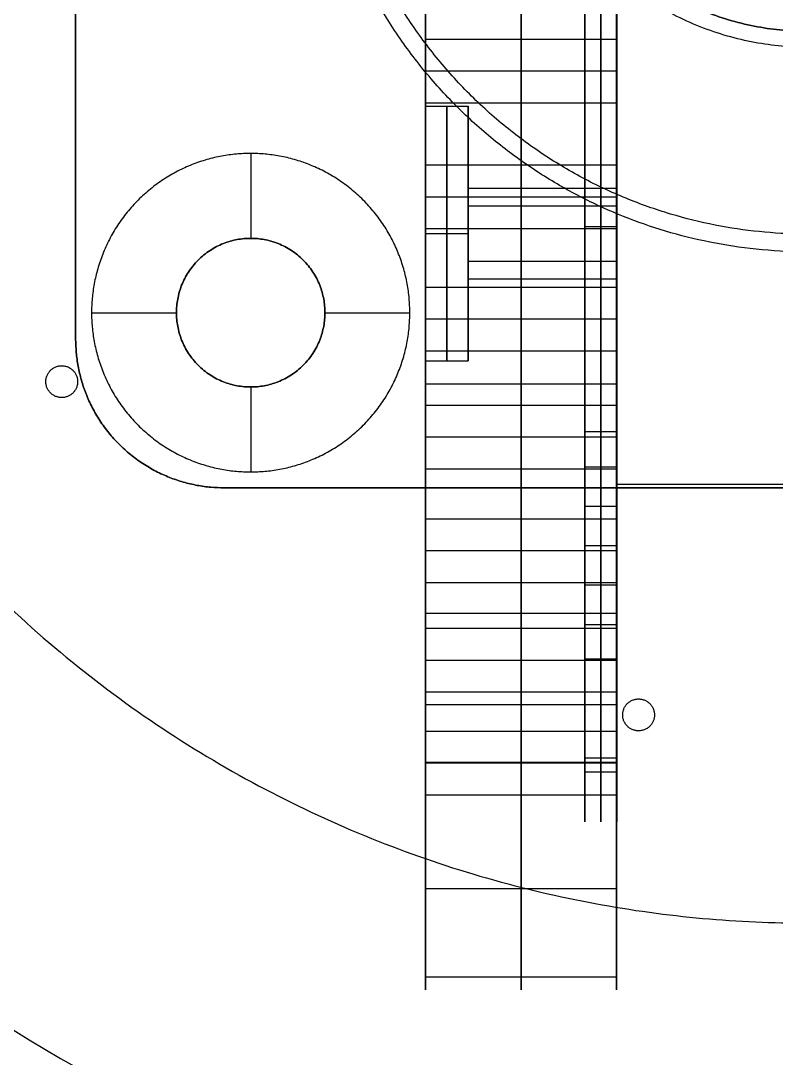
# Model space of a CAD drawing. Header units: millimetres. Extents: x -610 to 610, y -610 to 610.
# Drawn here: x -74.2 to -3, y -122.7 to -25 of the extents above; entities that cross this region are included whole.
import ezdxf

# ---------------------------------------------------------------- set-up
doc = ezdxf.new("R2010")
doc.units = ezdxf.units.MM
for name, color, linetype, true_color in [('base', 7, 'Continuous', 0xffecbc), ('EXIT SUIT 18mm ply', 7, 'Continuous', 0xf2e6b0), ('Kingpin', 7, 'Continuous', 0xc80000), ('spigot and bearing', 7, 'Continuous', 0xffc09d)]:
    doc.layers.add(name, color=color, linetype=linetype, true_color=true_color)

msp = doc.modelspace()

# ---------------------------------------------------------------- linework, layer by layer
at = {"layer": 'base'}
for p, q in [((-52.5, -37.5, -23.034), (-52.5, -45.5, -23.034)), ((-67.5, -52.5, -23.034), (-59.5, -52.5, -23.034)), ((-45.5, -52.5, -23.034), (-37.5, -52.5, -23.034)), ((-52.5, -59.5, -23.034), (-52.5, -67.5, -23.034))]:
    msp.add_line(p, q, dxfattribs=at)
at = {"layer": 'base', "extrusion": (0, 0, -1)}
for centre, radius in [((0, 0, 3.534), 610), ((0, 0, 4.534), 610), ((0, 0, -2.476), 607.51), ((0, 0, 10.545), 607.51), ((0, 0, -4.966), 601.5), ((0, 0, 13.034), 601.5), ((0, 0, 22.534), 150), ((0, 0, 28.545), 147.51), ((0, 0, 31.034), 141.5)]:
    msp.add_circle(centre, radius, dxfattribs=at)
at = {"layer": 'base'}
for centre, radius in [((0, 0, 249.466), 610), ((0, 0, 250.466), 610), ((0, 0, 243.455), 607.51), ((0, 0, 256.476), 607.51), ((0, 0, 240.966), 601.5), ((0, 0, 258.966), 601.5)]:
    msp.add_circle(centre, radius, dxfattribs=at)
for points, weights, knots in [([(-495.198, -356.201, -4.034), (-851.399, 138.996, -4.034), (-356.201, 495.198, -4.034), (138.996, 851.399, -4.034), (495.198, 356.201, -4.034), (851.399, -138.996, -4.034), (356.201, -495.198, -4.034), (-138.996, -851.399, -4.034), (-495.198, -356.201, -4.034)], [1, 0.707106781187, 1, 0.707106781187, 1, 0.707106781187, 1, 0.707106781187, 1], [0, 0, 0, 958.185759, 958.185759, 1916.371519, 1916.371519, 2874.557278, 2874.557278, 3832.743037, 3832.743037, 3832.743037]), ([(-610, 0, 249.966), (-610, -610, 249.966), (0, -610, 249.966), (610, -610, 249.966), (610, 0, 249.966), (610, 610, 249.966), (0, 610, 249.966), (-610, 610, 249.966), (-610, 0, 249.966)], [1, 0.707106781187, 1, 0.707106781187, 1, 0.707106781187, 1, 0.707106781187, 1], [0, 0, 0, 958.185759, 958.185759, 1916.371519, 1916.371519, 2874.557278, 2874.557278, 3832.743037, 3832.743037, 3832.743037]), ([(32.649, -544.756, 240.966), (-510.363, -577.301, 240.966), (-544.649, -34.396, 240.966), (-578.935, 508.509, 240.966), (-36.142, 544.535, 240.966), (506.65, 580.562, 240.966), (544.417, 37.888, 240.966), (582.184, -504.785, 240.966), (39.634, -544.292, 240.966)], [1, 0.708239625255, 1, 0.708239625255, 1, 0.708239625255, 1, 0.708239625255, 1], [654.018286, 654.018286, 654.018286, 1509.504571, 1509.504571, 2364.990855, 2364.990855, 3220.47714, 3220.47714, 4075.963425, 4075.963425, 4075.963425]), ([(32.649, -544.756, 244.966), (-510.363, -577.301, 244.966), (-544.649, -34.396, 244.966), (-578.935, 508.509, 244.966), (-36.142, 544.535, 244.966), (506.65, 580.562, 244.966), (544.417, 37.888, 244.966), (582.184, -504.785, 244.966), (39.634, -544.292, 244.966)], [1, 0.708239625255, 1, 0.708239625255, 1, 0.708239625255, 1, 0.708239625255, 1], [654.018286, 654.018286, 654.018286, 1509.504571, 1509.504571, 2364.990855, 2364.990855, 3220.47714, 3220.47714, 4075.963425, 4075.963425, 4075.963425]), ([(32.649, -544.756, 242.966), (-510.363, -577.301, 242.966), (-544.649, -34.396, 242.966), (-578.935, 508.509, 242.966), (-36.142, 544.535, 242.966), (506.65, 580.562, 242.966), (544.417, 37.888, 242.966), (582.184, -504.785, 242.966), (39.634, -544.292, 242.966)], [1, 0.708239625255, 1, 0.708239625255, 1, 0.708239625255, 1, 0.708239625255, 1], [654.018286, 654.018286, 654.018286, 1509.504571, 1509.504571, 2364.990855, 2364.990855, 3220.47714, 3220.47714, 4075.963425, 4075.963425, 4075.963425]), ([(0, -150, -13.034), (-150, -150, -13.034), (-150, 0, -13.034), (-150, 150, -13.034), (0, 150, -13.034), (150, 150, -13.034), (150, 0, -13.034), (150, -150, -13.034), (0, -150, -13.034)], [1, 0.707106781187, 1, 0.707106781187, 1, 0.707106781187, 1, 0.707106781187, 1], [0, 0, 0, 235.619449, 235.619449, 471.238898, 471.238898, 706.858347, 706.858347, 942.477796, 942.477796, 942.477796]), ([(0, -150, -22.034), (-150, -150, -22.034), (-150, 0, -22.034), (-150, 150, -22.034), (0, 150, -22.034), (150, 150, -22.034), (150, 0, -22.034), (150, -150, -22.034), (0, -150, -22.034)], [1, 0.707106781187, 1, 0.707106781187, 1, 0.707106781187, 1, 0.707106781187, 1], [0, 0, 0, 235.619449, 235.619449, 471.238898, 471.238898, 706.858347, 706.858347, 942.477796, 942.477796, 942.477796]), ([(0, 110, 241.966), (110, 110, 241.966), (110, 0, 241.966), (110, -110, 241.966), (0, -110, 241.966), (-110, -110, 241.966), (-110, 0, 241.966), (-110, 110, 241.966), (0, 110, 241.966)], [1, 0.707106781187, 1, 0.707106781187, 1, 0.707106781187, 1, 0.707106781187, 1], [-691.150384, -691.150384, -691.150384, -518.362788, -518.362788, -345.575192, -345.575192, -172.787596, -172.787596, 0, 0, 0]), ([(0, 110, 223.966), (110, 110, 223.966), (110, 0, 223.966), (110, -110, 223.966), (0, -110, 223.966), (-110, -110, 223.966), (-110, 0, 223.966), (-110, 110, 223.966), (0, 110, 223.966)], [1, 0.707106781187, 1, 0.707106781187, 1, 0.707106781187, 1, 0.707106781187, 1], [-691.150384, -691.150384, -691.150384, -518.362788, -518.362788, -345.575192, -345.575192, -172.787596, -172.787596, 0, 0, 0]), ([(0, 110, 232.966), (110, 110, 232.966), (110, 0, 232.966), (110, -110, 232.966), (0, -110, 232.966), (-110, -110, 232.966), (-110, 0, 232.966), (-110, 110, 232.966), (0, 110, 232.966)], [1, 0.707106781187, 1, 0.707106781187, 1, 0.707106781187, 1, 0.707106781187, 1], [-691.150384, -691.150384, -691.150384, -518.362788, -518.362788, -345.575192, -345.575192, -172.787596, -172.787596, 0, 0, 0]), ([(45.1, 0, 231.966), (45.1, 45.1, 231.966), (0, 45.1, 231.966), (-45.1, 45.1, 231.966), (-45.1, 0, 231.966), (-45.1, -45.1, 231.966), (0, -45.1, 231.966), (45.1, -45.1, 231.966), (45.1, 0, 231.966)], [1, 0.707106781187, 1, 0.707106781187, 1, 0.707106781187, 1, 0.707106781187, 1], [0, 0, 0, 70.842914, 70.842914, 141.685829, 141.685829, 212.528743, 212.528743, 283.371657, 283.371657, 283.371657]), ([(45.1, 0, 241.966), (45.1, 45.1, 241.966), (0, 45.1, 241.966), (-45.1, 45.1, 241.966), (-45.1, 0, 241.966), (-45.1, -45.1, 241.966), (0, -45.1, 241.966), (45.1, -45.1, 241.966), (45.1, 0, 241.966)], [1, 0.707106781187, 1, 0.707106781187, 1, 0.707106781187, 1, 0.707106781187, 1], [0, 0, 0, 70.842914, 70.842914, 141.685829, 141.685829, 212.528743, 212.528743, 283.371657, 283.371657, 283.371657]), ([(45.1, 0, 236.966), (45.1, 45.1, 236.966), (0, 45.1, 236.966), (-45.1, 45.1, 236.966), (-45.1, 0, 236.966), (-45.1, -45.1, 236.966), (0, -45.1, 236.966), (45.1, -45.1, 236.966), (45.1, 0, 236.966)], [1, 0.707106781187, 1, 0.707106781187, 1, 0.707106781187, 1, 0.707106781187, 1], [0, 0, 0, 70.842914, 70.842914, 141.685829, 141.685829, 212.528743, 212.528743, 283.371657, 283.371657, 283.371657]), ([(45.1, 0, 240.966), (45.1, 45.1, 240.966), (0, 45.1, 240.966), (-45.1, 45.1, 240.966), (-45.1, 0, 240.966), (-45.1, -45.1, 240.966), (0, -45.1, 240.966), (45.1, -45.1, 240.966), (45.1, 0, 240.966)], [1, 0.707106781187, 1, 0.707106781187, 1, 0.707106781187, 1, 0.707106781187, 1], [0, 0, 0, 70.842914, 70.842914, 141.685829, 141.685829, 212.528743, 212.528743, 283.371657, 283.371657, 283.371657]), ([(45.1, 0, 250.966), (45.1, 45.1, 250.966), (0, 45.1, 250.966), (-45.1, 45.1, 250.966), (-45.1, 0, 250.966), (-45.1, -45.1, 250.966), (0, -45.1, 250.966), (45.1, -45.1, 250.966), (45.1, 0, 250.966)], [1, 0.707106781187, 1, 0.707106781187, 1, 0.707106781187, 1, 0.707106781187, 1], [0, 0, 0, 70.842914, 70.842914, 141.685829, 141.685829, 212.528743, 212.528743, 283.371657, 283.371657, 283.371657]), ([(45.1, 0, 245.966), (45.1, 45.1, 245.966), (0, 45.1, 245.966), (-45.1, 45.1, 245.966), (-45.1, 0, 245.966), (-45.1, -45.1, 245.966), (0, -45.1, 245.966), (45.1, -45.1, 245.966), (45.1, 0, 245.966)], [1, 0.707106781187, 1, 0.707106781187, 1, 0.707106781187, 1, 0.707106781187, 1], [0, 0, 0, 70.842914, 70.842914, 141.685829, 141.685829, 212.528743, 212.528743, 283.371657, 283.371657, 283.371657]), ([(-26, 0, 223.966), (-26, -26, 223.966), (0, -26, 223.966), (26, -26, 223.966), (26, 0, 223.966), (26, 26, 223.966), (0, 26, 223.966), (-26, 26, 223.966), (-26, 0, 223.966)], [1, 0.707106781187, 1, 0.707106781187, 1, 0.707106781187, 1, 0.707106781187, 1], [0, 0, 0, 40.840704, 40.840704, 81.681409, 81.681409, 122.522113, 122.522113, 163.362818, 163.362818, 163.362818]), ([(-26, 0, 231.966), (-26, 26, 231.966), (0, 26, 231.966), (26, 26, 231.966), (26, 0, 231.966), (26, -26, 231.966), (0, -26, 231.966), (-26, -26, 231.966), (-26, 0, 231.966)], [1, 0.707106781187, 1, 0.707106781187, 1, 0.707106781187, 1, 0.707106781187, 1], [-163.362818, -163.362818, -163.362818, -122.522113, -122.522113, -81.681409, -81.681409, -40.840704, -40.840704, 0, 0, 0]), ([(-26, 0, 258.966), (-26, 26, 258.966), (0, 26, 258.966), (26, 26, 258.966), (26, 0, 258.966), (26, -26, 258.966), (0, -26, 258.966), (-26, -26, 258.966), (-26, 0, 258.966)], [1, 0.707106781187, 1, 0.707106781187, 1, 0.707106781187, 1, 0.707106781187, 1], [4087.212042, 4087.212042, 4087.212042, 4128.052747, 4128.052747, 4168.893451, 4168.893451, 4209.734156, 4209.734156, 4250.57486, 4250.57486, 4250.57486]), ([(-26, 0, 250.966), (-26, 26, 250.966), (0, 26, 250.966), (26, 26, 250.966), (26, 0, 250.966), (26, -26, 250.966), (0, -26, 250.966), (-26, -26, 250.966), (-26, 0, 250.966)], [1, 0.707106781187, 1, 0.707106781187, 1, 0.707106781187, 1, 0.707106781187, 1], [4087.212042, 4087.212042, 4087.212042, 4128.052747, 4128.052747, 4168.893451, 4168.893451, 4209.734156, 4209.734156, 4250.57486, 4250.57486, 4250.57486]), ([(-37.5, -52.5, -13.034), (-37.5, -67.5, -13.034), (-52.5, -67.5, -13.034), (-67.5, -67.5, -13.034), (-67.5, -52.5, -13.034), (-67.5, -37.5, -13.034), (-52.5, -37.5, -13.034), (-37.5, -37.5, -13.034), (-37.5, -52.5, -13.034)], [1, 0.707106781187, 1, 0.707106781187, 1, 0.707106781187, 1, 0.707106781187, 1], [0, 0, 0, 23.561945, 23.561945, 47.12389, 47.12389, 70.685835, 70.685835, 94.24778, 94.24778, 94.24778]), ([(-37.5, -52.5, -23.034), (-37.5, -67.5, -23.034), (-52.5, -67.5, -23.034), (-67.5, -67.5, -23.034), (-67.5, -52.5, -23.034), (-67.5, -37.5, -23.034), (-52.5, -37.5, -23.034), (-37.5, -37.5, -23.034), (-37.5, -52.5, -23.034)], [1, 0.707106781187, 1, 0.707106781187, 1, 0.707106781187, 1, 0.707106781187, 1], [0, 0, 0, 23.561945, 23.561945, 47.12389, 47.12389, 70.685835, 70.685835, 94.24778, 94.24778, 94.24778]), ([(-37.5, -52.5, -18.034), (-37.5, -67.5, -18.034), (-52.5, -67.5, -18.034), (-67.5, -67.5, -18.034), (-67.5, -52.5, -18.034), (-67.5, -37.5, -18.034), (-52.5, -37.5, -18.034), (-37.5, -37.5, -18.034), (-37.5, -52.5, -18.034)], [1, 0.707106781187, 1, 0.707106781187, 1, 0.707106781187, 1, 0.707106781187, 1], [0, 0, 0, 23.561945, 23.561945, 47.12389, 47.12389, 70.685835, 70.685835, 94.24778, 94.24778, 94.24778]), ([(-52.5, -59.5, -31.034), (-45.5, -59.5, -31.034), (-45.5, -52.5, -31.034), (-45.5, -45.5, -31.034), (-52.5, -45.5, -31.034), (-59.5, -45.5, -31.034), (-59.5, -52.5, -31.034), (-59.5, -59.5, -31.034), (-52.5, -59.5, -31.034)], [1, 0.707106781187, 1, 0.707106781187, 1, 0.707106781187, 1, 0.707106781187, 1], [1030.44239, 1030.44239, 1030.44239, 1041.437965, 1041.437965, 1052.433539, 1052.433539, 1063.429113, 1063.429113, 1074.424688, 1074.424688, 1074.424688]), ([(-52.5, -59.5, -23.034), (-45.5, -59.5, -23.034), (-45.5, -52.5, -23.034), (-45.5, -45.5, -23.034), (-52.5, -45.5, -23.034), (-59.5, -45.5, -23.034), (-59.5, -52.5, -23.034), (-59.5, -59.5, -23.034), (-52.5, -59.5, -23.034)], [1, 0.707106781187, 1, 0.707106781187, 1, 0.707106781187, 1, 0.707106781187, 1], [1030.44239, 1030.44239, 1030.44239, 1041.437965, 1041.437965, 1052.433539, 1052.433539, 1063.429113, 1063.429113, 1074.424688, 1074.424688, 1074.424688]), ([(-59.5, -52.5, -13.034), (-59.5, -59.5, -13.034), (-52.5, -59.5, -13.034), (-45.5, -59.5, -13.034), (-45.5, -52.5, -13.034), (-45.5, -45.5, -13.034), (-52.5, -45.5, -13.034), (-59.5, -45.5, -13.034), (-59.5, -52.5, -13.034)], [1, 0.707106781187, 1, 0.707106781187, 1, 0.707106781187, 1, 0.707106781187, 1], [4121.769562, 4121.769562, 4121.769562, 4132.765136, 4132.765136, 4143.76071, 4143.76071, 4154.756284, 4154.756284, 4165.751859, 4165.751859, 4165.751859]), ([(-59.5, -52.5, -5.034), (-59.5, -59.5, -5.034), (-52.5, -59.5, -5.034), (-45.5, -59.5, -5.034), (-45.5, -52.5, -5.034), (-45.5, -45.5, -5.034), (-52.5, -45.5, -5.034), (-59.5, -45.5, -5.034), (-59.5, -52.5, -5.034)], [1, 0.707106781187, 1, 0.707106781187, 1, 0.707106781187, 1, 0.707106781187, 1], [4121.769562, 4121.769562, 4121.769562, 4132.765136, 4132.765136, 4143.76071, 4143.76071, 4154.756284, 4154.756284, 4165.751859, 4165.751859, 4165.751859]), ([(-71.274, -57.848, 241.966), (-72.424, -58.812, 241.966), (-71.459, -59.961, 241.966), (-70.495, -61.111, 241.966), (-69.346, -60.146, 241.966), (-68.197, -59.182, 241.966), (-69.161, -58.033, 241.966), (-70.125, -56.884, 241.966), (-71.274, -57.848, 241.966)], [1, 0.707106781187, 1, 0.707106781187, 1, 0.707106781187, 1, 0.707106781187, 1], [229.336264, 229.336264, 229.336264, 231.692458, 231.692458, 234.048653, 234.048653, 236.404847, 236.404847, 238.761042, 238.761042, 238.761042]), ([(-71.274, -57.848, 223.966), (-72.424, -58.812, 223.966), (-71.459, -59.961, 223.966), (-70.495, -61.111, 223.966), (-69.346, -60.146, 223.966), (-68.197, -59.182, 223.966), (-69.161, -58.033, 223.966), (-70.125, -56.884, 223.966), (-71.274, -57.848, 223.966)], [1, 0.707106781187, 1, 0.707106781187, 1, 0.707106781187, 1, 0.707106781187, 1], [229.336264, 229.336264, 229.336264, 231.692458, 231.692458, 234.048653, 234.048653, 236.404847, 236.404847, 238.761042, 238.761042, 238.761042]), ([(-71.274, -57.848, 232.966), (-72.424, -58.812, 232.966), (-71.459, -59.961, 232.966), (-70.495, -61.111, 232.966), (-69.346, -60.146, 232.966), (-68.197, -59.182, 232.966), (-69.161, -58.033, 232.966), (-70.125, -56.884, 232.966), (-71.274, -57.848, 232.966)], [1, 0.707106781187, 1, 0.707106781187, 1, 0.707106781187, 1, 0.707106781187, 1], [229.336264, 229.336264, 229.336264, 231.692458, 231.692458, 234.048653, 234.048653, 236.404847, 236.404847, 238.761042, 238.761042, 238.761042]), ([(-17.415, -90.129, 241.966), (-17.676, -91.606, 241.966), (-16.199, -91.866, 241.966), (-14.721, -92.127, 241.966), (-14.461, -90.65, 241.966), (-14.2, -89.172, 241.966), (-15.678, -88.912, 241.966), (-17.155, -88.651, 241.966), (-17.415, -90.129, 241.966)], [1, 0.707106781187, 1, 0.707106781187, 1, 0.707106781187, 1, 0.707106781187, 1], [219.911486, 219.911486, 219.911486, 222.26768, 222.26768, 224.623875, 224.623875, 226.980069, 226.980069, 229.336264, 229.336264, 229.336264]), ([(-17.415, -90.129, 223.966), (-17.676, -91.606, 223.966), (-16.199, -91.866, 223.966), (-14.721, -92.127, 223.966), (-14.461, -90.65, 223.966), (-14.2, -89.172, 223.966), (-15.678, -88.912, 223.966), (-17.155, -88.651, 223.966), (-17.415, -90.129, 223.966)], [1, 0.707106781187, 1, 0.707106781187, 1, 0.707106781187, 1, 0.707106781187, 1], [219.911486, 219.911486, 219.911486, 222.26768, 222.26768, 224.623875, 224.623875, 226.980069, 226.980069, 229.336264, 229.336264, 229.336264]), ([(-17.415, -90.129, 232.966), (-17.676, -91.606, 232.966), (-16.199, -91.866, 232.966), (-14.721, -92.127, 232.966), (-14.461, -90.65, 232.966), (-14.2, -89.172, 232.966), (-15.678, -88.912, 232.966), (-17.155, -88.651, 232.966), (-17.415, -90.129, 232.966)], [1, 0.707106781187, 1, 0.707106781187, 1, 0.707106781187, 1, 0.707106781187, 1], [219.911486, 219.911486, 219.911486, 222.26768, 222.26768, 224.623875, 224.623875, 226.980069, 226.980069, 229.336264, 229.336264, 229.336264])]:
    msp.add_rational_spline(points, weights, degree=2, knots=knots, dxfattribs=at)
for points in [[(-69, -55, -5.034), (-69, 0, -5.034), (-69, 55, -5.034)], [(-69, -55, 4.966), (-69, 0, 4.966), (-69, 55, 4.966)], [(-69, -55, -0.034), (-69, 0, -0.034), (-69, 55, -0.034)], [(-52.5, -37.5, -13.034), (-52.5, -37.5, -18.034), (-52.5, -37.5, -23.034)], [(-52.5, -45.5, -23.034), (-52.5, -45.5, -27.034), (-52.5, -45.5, -31.034)], [(-52.5, -45.5, -5.034), (-52.5, -45.5, -9.034), (-52.5, -45.5, -13.034)], [(-67.5, -52.5, -13.034), (-67.5, -52.5, -18.034), (-67.5, -52.5, -23.034)], [(-59.5, -52.5, -23.034), (-59.5, -52.5, -27.034), (-59.5, -52.5, -31.034)], [(-59.5, -52.5, -5.034), (-59.5, -52.5, -9.034), (-59.5, -52.5, -13.034)], [(-45.5, -52.5, -23.034), (-45.5, -52.5, -27.034), (-45.5, -52.5, -31.034)], [(-45.5, -52.5, -5.034), (-45.5, -52.5, -9.034), (-45.5, -52.5, -13.034)], [(-37.5, -52.5, -13.034), (-37.5, -52.5, -18.034), (-37.5, -52.5, -23.034)], [(-69, -55, 4.966), (-69, -55, -0.034), (-69, -55, -5.034)], [(-71.274, -57.848, 241.966), (-71.274, -57.848, 232.966), (-71.274, -57.848, 223.966)], [(-69.161, -58.033, 241.966), (-69.161, -58.033, 232.966), (-69.161, -58.033, 223.966)], [(-52.5, -59.5, -23.034), (-52.5, -59.5, -27.034), (-52.5, -59.5, -31.034)], [(-52.5, -59.5, -5.034), (-52.5, -59.5, -9.034), (-52.5, -59.5, -13.034)], [(-71.459, -59.961, 241.966), (-71.459, -59.961, 232.966), (-71.459, -59.961, 223.966)], [(-69.346, -60.146, 241.966), (-69.346, -60.146, 232.966), (-69.346, -60.146, 223.966)], [(-64.899, -64.899, 4.966), (-64.899, -64.899, -0.034), (-64.899, -64.899, -5.034)], [(-52.5, -67.5, -13.034), (-52.5, -67.5, -18.034), (-52.5, -67.5, -23.034)], [(-55, -69, 4.966), (-55, -69, -0.034), (-55, -69, -5.034)], [(55, -69, -5.034), (0, -69, -5.034), (-55, -69, -5.034)], [(55, -69, 4.966), (0, -69, 4.966), (-55, -69, 4.966)], [(55, -69, -0.034), (0, -69, -0.034), (-55, -69, -0.034)], [(-15.678, -88.912, 241.966), (-15.678, -88.912, 232.966), (-15.678, -88.912, 223.966)], [(-17.415, -90.129, 241.966), (-17.415, -90.129, 232.966), (-17.415, -90.129, 223.966)], [(-14.461, -90.65, 241.966), (-14.461, -90.65, 232.966), (-14.461, -90.65, 223.966)], [(-16.199, -91.866, 241.966), (-16.199, -91.866, 232.966), (-16.199, -91.866, 223.966)]]:
    msp.add_open_spline(points, degree=2, dxfattribs=at)
for points in [[(-55, -69, 4.966), (-69, -69, 4.966), (-69, -55, 4.966)], [(-55, -69, -5.034), (-69, -69, -5.034), (-69, -55, -5.034)], [(-55, -69, -0.034), (-69, -69, -0.034), (-69, -55, -0.034)]]:
    msp.add_rational_spline(points, [1, 0.707106781187, 1], degree=2, dxfattribs=at)
at = {"layer": 'EXIT SUIT 18mm ply'}
for p, q in [((-32.008, -40.051, 1047.463), (-32.008, -33.051, 1047.463)), ((-32.008, -45.051, 1059.463), (-32.008, -45.051, 1052.463)), ((-32.008, -45.051, 1042.463), (-32.008, -45.051, 1035.463)), ((-32.008, -57.051, 1047.463), (-32.008, -50.051, 1047.463))]:
    msp.add_line(p, q, dxfattribs=at)
for points, weights, degree, knots in [([(-36.008, -13.876, 1014.985), (-36.008, -26.24, 1003.128), (-36.008, -42.951, 999.357), (-36.008, -59.208, 1004.757), (-36.008, -75.466, 1010.157), (-36.008, -86.6, 1023.176), (-36.008, -89.413, 1040.075)], [1, 0.904250354395, 0.904250354395, 1, 0.904250354395, 0.904250354395, 1], 3, [2607.133571, 2607.133571, 2607.133571, 2607.133571, 2655.966437, 2655.966437, 2655.966437, 2704.799304, 2704.799304, 2704.799304, 2704.799304]), ([(-27.008, -13.876, 1014.985), (-27.008, -26.24, 1003.128), (-27.008, -42.951, 999.357), (-27.008, -59.208, 1004.757), (-27.008, -75.466, 1010.157), (-27.008, -86.6, 1023.176), (-27.008, -89.413, 1040.075)], [1, 0.904250354395, 0.904250354395, 1, 0.904250354395, 0.904250354395, 1], 3, [2607.133571, 2607.133571, 2607.133571, 2607.133571, 2655.966437, 2655.966437, 2655.966437, 2704.799304, 2704.799304, 2704.799304, 2704.799304]), ([(-18.008, -13.876, 1014.985), (-18.008, -26.24, 1003.128), (-18.008, -42.951, 999.357), (-18.008, -59.208, 1004.757), (-18.008, -75.466, 1010.157), (-18.008, -86.6, 1023.176), (-18.008, -89.413, 1040.075)], [1, 0.904250354395, 0.904250354395, 1, 0.904250354395, 0.904250354395, 1], 3, [2607.133571, 2607.133571, 2607.133571, 2607.133571, 2655.966437, 2655.966437, 2655.966437, 2704.799304, 2704.799304, 2704.799304, 2704.799304]), ([(-36.008, -26.724, 1119.837), (-36.008, -26.724, 1122.837), (-36.008, -29.724, 1122.838), (-36.008, -32.724, 1122.838), (-36.008, -32.724, 1119.838), (-36.008, -32.725, 1116.838), (-36.008, -29.725, 1116.838), (-36.008, -26.725, 1116.837), (-36.008, -26.724, 1119.837)], [1, 0.707106781187, 1, 0.707106781187, 1, 0.707106781187, 1, 0.707106781187, 1], 2, [3658.498383, 3658.498383, 3658.498383, 3663.210772, 3663.210772, 3667.923161, 3667.923161, 3672.63555, 3672.63555, 3677.347939, 3677.347939, 3677.347939]), ([(-27.008, -26.724, 1119.837), (-27.008, -26.724, 1122.837), (-27.008, -29.724, 1122.838), (-27.008, -32.724, 1122.838), (-27.008, -32.724, 1119.838), (-27.008, -32.725, 1116.838), (-27.008, -29.725, 1116.838), (-27.008, -26.725, 1116.837), (-27.008, -26.724, 1119.837)], [1, 0.707106781187, 1, 0.707106781187, 1, 0.707106781187, 1, 0.707106781187, 1], 2, [3658.498383, 3658.498383, 3658.498383, 3663.210772, 3663.210772, 3667.923161, 3667.923161, 3672.63555, 3672.63555, 3677.347939, 3677.347939, 3677.347939]), ([(-18.008, -26.724, 1119.837), (-18.008, -26.724, 1122.837), (-18.008, -29.724, 1122.838), (-18.008, -32.724, 1122.838), (-18.008, -32.724, 1119.838), (-18.008, -32.725, 1116.838), (-18.008, -29.725, 1116.838), (-18.008, -26.725, 1116.837), (-18.008, -26.724, 1119.837)], [1, 0.707106781187, 1, 0.707106781187, 1, 0.707106781187, 1, 0.707106781187, 1], 2, [3658.498383, 3658.498383, 3658.498383, 3663.210772, 3663.210772, 3667.923161, 3667.923161, 3672.63555, 3672.63555, 3677.347939, 3677.347939, 3677.347939]), ([(-36.008, -33.051, 1047.463), (-36.008, -33.051, 1035.463), (-36.008, -45.051, 1035.463), (-36.008, -57.051, 1035.463), (-36.008, -57.051, 1047.463), (-36.008, -57.051, 1059.463), (-36.008, -45.051, 1059.463), (-36.008, -33.051, 1059.463), (-36.008, -33.051, 1047.463)], [1, 0.707106781187, 1, 0.707106781187, 1, 0.707106781187, 1, 0.707106781187, 1], 2, [0, 0, 0, 18.849556, 18.849556, 37.699112, 37.699112, 56.548668, 56.548668, 75.398224, 75.398224, 75.398224]), ([(-34.008, -33.051, 1047.463), (-34.008, -33.051, 1035.463), (-34.008, -45.051, 1035.463), (-34.008, -57.051, 1035.463), (-34.008, -57.051, 1047.463), (-34.008, -57.051, 1059.463), (-34.008, -45.051, 1059.463), (-34.008, -33.051, 1059.463), (-34.008, -33.051, 1047.463)], [1, 0.707106781187, 1, 0.707106781187, 1, 0.707106781187, 1, 0.707106781187, 1], 2, [0, 0, 0, 18.849556, 18.849556, 37.699112, 37.699112, 56.548668, 56.548668, 75.398224, 75.398224, 75.398224]), ([(-32.008, -33.051, 1047.463), (-32.008, -33.051, 1035.463), (-32.008, -45.051, 1035.463), (-32.008, -57.051, 1035.463), (-32.008, -57.051, 1047.463), (-32.008, -57.051, 1059.463), (-32.008, -45.051, 1059.463), (-32.008, -33.051, 1059.463), (-32.008, -33.051, 1047.463)], [1, 0.707106781187, 1, 0.707106781187, 1, 0.707106781187, 1, 0.707106781187, 1], 2, [0, 0, 0, 18.849556, 18.849556, 37.699112, 37.699112, 56.548668, 56.548668, 75.398224, 75.398224, 75.398224]), ([(-36.008, -38.58, 1117.982), (-36.008, -38.58, 1120.982), (-36.008, -41.58, 1120.982), (-36.008, -44.58, 1120.983), (-36.008, -44.58, 1117.983), (-36.008, -44.581, 1114.983), (-36.008, -41.581, 1114.982), (-36.008, -38.581, 1114.982), (-36.008, -38.58, 1117.982)], [1, 0.707106781187, 1, 0.707106781187, 1, 0.707106781187, 1, 0.707106781187, 1], 2, [3677.347939, 3677.347939, 3677.347939, 3682.060328, 3682.060328, 3686.772717, 3686.772717, 3691.485106, 3691.485106, 3696.197495, 3696.197495, 3696.197495]), ([(-27.008, -38.58, 1117.982), (-27.008, -38.58, 1120.982), (-27.008, -41.58, 1120.982), (-27.008, -44.58, 1120.983), (-27.008, -44.58, 1117.983), (-27.008, -44.581, 1114.983), (-27.008, -41.581, 1114.982), (-27.008, -38.581, 1114.982), (-27.008, -38.58, 1117.982)], [1, 0.707106781187, 1, 0.707106781187, 1, 0.707106781187, 1, 0.707106781187, 1], 2, [3677.347939, 3677.347939, 3677.347939, 3682.060328, 3682.060328, 3686.772717, 3686.772717, 3691.485106, 3691.485106, 3696.197495, 3696.197495, 3696.197495]), ([(-18.008, -38.58, 1117.982), (-18.008, -38.58, 1120.982), (-18.008, -41.58, 1120.982), (-18.008, -44.58, 1120.983), (-18.008, -44.58, 1117.983), (-18.008, -44.581, 1114.983), (-18.008, -41.581, 1114.982), (-18.008, -38.581, 1114.982), (-18.008, -38.58, 1117.982)], [1, 0.707106781187, 1, 0.707106781187, 1, 0.707106781187, 1, 0.707106781187, 1], 2, [3677.347939, 3677.347939, 3677.347939, 3682.060328, 3682.060328, 3686.772717, 3686.772717, 3691.485106, 3691.485106, 3696.197495, 3696.197495, 3696.197495]), ([(-32.008, -40.784, 1044.856), (-32.008, -38.177, 1049.122), (-32.008, -42.443, 1051.729), (-32.008, -46.71, 1054.337), (-32.008, -49.317, 1050.071), (-32.008, -51.924, 1045.804), (-32.008, -47.658, 1043.197), (-32.008, -43.392, 1040.589), (-32.008, -40.784, 1044.856)], [1, 0.707106781187, 1, 0.707106781187, 1, 0.707106781187, 1, 0.707106781187, 1], 2, [3576.816974, 3576.816974, 3576.816974, 3584.670956, 3584.670956, 3592.524938, 3592.524938, 3600.378919, 3600.378919, 3608.232901, 3608.232901, 3608.232901]), ([(-27.008, -40.784, 1044.856), (-27.008, -38.177, 1049.122), (-27.008, -42.443, 1051.729), (-27.008, -46.71, 1054.337), (-27.008, -49.317, 1050.071), (-27.008, -51.924, 1045.804), (-27.008, -47.658, 1043.197), (-27.008, -43.392, 1040.589), (-27.008, -40.784, 1044.856)], [1, 0.707106781187, 1, 0.707106781187, 1, 0.707106781187, 1, 0.707106781187, 1], 2, [3576.816974, 3576.816974, 3576.816974, 3584.670956, 3584.670956, 3592.524938, 3592.524938, 3600.378919, 3600.378919, 3608.232901, 3608.232901, 3608.232901]), ([(-18.008, -40.784, 1044.856), (-18.008, -38.177, 1049.122), (-18.008, -42.443, 1051.729), (-18.008, -46.71, 1054.337), (-18.008, -49.317, 1050.071), (-18.008, -51.924, 1045.804), (-18.008, -47.658, 1043.197), (-18.008, -43.392, 1040.589), (-18.008, -40.784, 1044.856)], [1, 0.707106781187, 1, 0.707106781187, 1, 0.707106781187, 1, 0.707106781187, 1], 2, [3576.816974, 3576.816974, 3576.816974, 3584.670956, 3584.670956, 3592.524938, 3592.524938, 3600.378919, 3600.378919, 3608.232901, 3608.232901, 3608.232901]), ([(-36.008, -50.089, 1114.583), (-36.008, -50.088, 1117.583), (-36.008, -53.088, 1117.583), (-36.008, -56.088, 1117.584), (-36.008, -56.089, 1114.584), (-36.008, -56.089, 1111.584), (-36.008, -53.089, 1111.583), (-36.008, -50.089, 1111.583), (-36.008, -50.089, 1114.583)], [1, 0.707106781187, 1, 0.707106781187, 1, 0.707106781187, 1, 0.707106781187, 1], 2, [3696.197495, 3696.197495, 3696.197495, 3700.909884, 3700.909884, 3705.622273, 3705.622273, 3710.334662, 3710.334662, 3715.047051, 3715.047051, 3715.047051]), ([(-27.008, -50.089, 1114.583), (-27.008, -50.088, 1117.583), (-27.008, -53.088, 1117.583), (-27.008, -56.088, 1117.584), (-27.008, -56.089, 1114.584), (-27.008, -56.089, 1111.584), (-27.008, -53.089, 1111.583), (-27.008, -50.089, 1111.583), (-27.008, -50.089, 1114.583)], [1, 0.707106781187, 1, 0.707106781187, 1, 0.707106781187, 1, 0.707106781187, 1], 2, [3696.197495, 3696.197495, 3696.197495, 3700.909884, 3700.909884, 3705.622273, 3705.622273, 3710.334662, 3710.334662, 3715.047051, 3715.047051, 3715.047051]), ([(-18.008, -50.089, 1114.583), (-18.008, -50.088, 1117.583), (-18.008, -53.088, 1117.583), (-18.008, -56.088, 1117.584), (-18.008, -56.089, 1114.584), (-18.008, -56.089, 1111.584), (-18.008, -53.089, 1111.583), (-18.008, -50.089, 1111.583), (-18.008, -50.089, 1114.583)], [1, 0.707106781187, 1, 0.707106781187, 1, 0.707106781187, 1, 0.707106781187, 1], 2, [3696.197495, 3696.197495, 3696.197495, 3700.909884, 3700.909884, 3705.622273, 3705.622273, 3710.334662, 3710.334662, 3715.047051, 3715.047051, 3715.047051]), ([(-36.008, -61.198, 1110.046), (-36.008, -61.198, 1113.046), (-36.008, -64.198, 1113.047), (-36.008, -67.198, 1113.047), (-36.008, -67.198, 1110.047), (-36.008, -67.199, 1107.047), (-36.008, -64.199, 1107.047), (-36.008, -61.199, 1107.046), (-36.008, -61.198, 1110.046)], [1, 0.707106781187, 1, 0.707106781187, 1, 0.707106781187, 1, 0.707106781187, 1], 2, [3715.047051, 3715.047051, 3715.047051, 3719.75944, 3719.75944, 3724.471829, 3724.471829, 3729.184218, 3729.184218, 3733.896607, 3733.896607, 3733.896607]), ([(-27.008, -61.198, 1110.046), (-27.008, -61.198, 1113.046), (-27.008, -64.198, 1113.047), (-27.008, -67.198, 1113.047), (-27.008, -67.198, 1110.047), (-27.008, -67.199, 1107.047), (-27.008, -64.199, 1107.047), (-27.008, -61.199, 1107.046), (-27.008, -61.198, 1110.046)], [1, 0.707106781187, 1, 0.707106781187, 1, 0.707106781187, 1, 0.707106781187, 1], 2, [3715.047051, 3715.047051, 3715.047051, 3719.75944, 3719.75944, 3724.471829, 3724.471829, 3729.184218, 3729.184218, 3733.896607, 3733.896607, 3733.896607]), ([(-18.008, -61.198, 1110.046), (-18.008, -61.198, 1113.046), (-18.008, -64.198, 1113.047), (-18.008, -67.198, 1113.047), (-18.008, -67.198, 1110.047), (-18.008, -67.199, 1107.047), (-18.008, -64.199, 1107.047), (-18.008, -61.199, 1107.046), (-18.008, -61.198, 1110.046)], [1, 0.707106781187, 1, 0.707106781187, 1, 0.707106781187, 1, 0.707106781187, 1], 2, [3715.047051, 3715.047051, 3715.047051, 3719.75944, 3719.75944, 3724.471829, 3724.471829, 3729.184218, 3729.184218, 3733.896607, 3733.896607, 3733.896607]), ([(-36.008, -71.911, 1104.64), (-36.008, -71.911, 1107.64), (-36.008, -74.911, 1107.641), (-36.008, -77.911, 1107.641), (-36.008, -77.911, 1104.641), (-36.008, -77.912, 1101.641), (-36.008, -74.912, 1101.641), (-36.008, -71.912, 1101.64), (-36.008, -71.911, 1104.64)], [1, 0.707106781187, 1, 0.707106781187, 1, 0.707106781187, 1, 0.707106781187, 1], 2, [3733.896607, 3733.896607, 3733.896607, 3738.608996, 3738.608996, 3743.321385, 3743.321385, 3748.033774, 3748.033774, 3752.746163, 3752.746163, 3752.746163]), ([(-27.008, -71.911, 1104.64), (-27.008, -71.911, 1107.64), (-27.008, -74.911, 1107.641), (-27.008, -77.911, 1107.641), (-27.008, -77.911, 1104.641), (-27.008, -77.912, 1101.641), (-27.008, -74.912, 1101.641), (-27.008, -71.912, 1101.64), (-27.008, -71.911, 1104.64)], [1, 0.707106781187, 1, 0.707106781187, 1, 0.707106781187, 1, 0.707106781187, 1], 2, [3733.896607, 3733.896607, 3733.896607, 3738.608996, 3738.608996, 3743.321385, 3743.321385, 3748.033774, 3748.033774, 3752.746163, 3752.746163, 3752.746163]), ([(-18.008, -71.911, 1104.64), (-18.008, -71.911, 1107.64), (-18.008, -74.911, 1107.641), (-18.008, -77.911, 1107.641), (-18.008, -77.911, 1104.641), (-18.008, -77.912, 1101.641), (-18.008, -74.912, 1101.641), (-18.008, -71.912, 1101.64), (-18.008, -71.911, 1104.64)], [1, 0.707106781187, 1, 0.707106781187, 1, 0.707106781187, 1, 0.707106781187, 1], 2, [3733.896607, 3733.896607, 3733.896607, 3738.608996, 3738.608996, 3743.321385, 3743.321385, 3748.033774, 3748.033774, 3752.746163, 3752.746163, 3752.746163]), ([(-36.008, -82.224, 1098.504), (-36.008, -82.223, 1101.504), (-36.008, -85.223, 1101.504), (-36.008, -88.223, 1101.505), (-36.008, -88.224, 1098.505), (-36.008, -88.224, 1095.505), (-36.008, -85.224, 1095.504), (-36.008, -82.224, 1095.504), (-36.008, -82.224, 1098.504)], [1, 0.707106781187, 1, 0.707106781187, 1, 0.707106781187, 1, 0.707106781187, 1], 2, [3752.746163, 3752.746163, 3752.746163, 3757.458552, 3757.458552, 3762.170941, 3762.170941, 3766.88333, 3766.88333, 3771.595719, 3771.595719, 3771.595719]), ([(-27.008, -82.224, 1098.504), (-27.008, -82.223, 1101.504), (-27.008, -85.223, 1101.504), (-27.008, -88.223, 1101.505), (-27.008, -88.224, 1098.505), (-27.008, -88.224, 1095.505), (-27.008, -85.224, 1095.504), (-27.008, -82.224, 1095.504), (-27.008, -82.224, 1098.504)], [1, 0.707106781187, 1, 0.707106781187, 1, 0.707106781187, 1, 0.707106781187, 1], 2, [3752.746163, 3752.746163, 3752.746163, 3757.458552, 3757.458552, 3762.170941, 3762.170941, 3766.88333, 3766.88333, 3771.595719, 3771.595719, 3771.595719]), ([(-18.008, -82.224, 1098.504), (-18.008, -82.223, 1101.504), (-18.008, -85.223, 1101.504), (-18.008, -88.223, 1101.505), (-18.008, -88.224, 1098.505), (-18.008, -88.224, 1095.505), (-18.008, -85.224, 1095.504), (-18.008, -82.224, 1095.504), (-18.008, -82.224, 1098.504)], [1, 0.707106781187, 1, 0.707106781187, 1, 0.707106781187, 1, 0.707106781187, 1], 2, [3752.746163, 3752.746163, 3752.746163, 3757.458552, 3757.458552, 3762.170941, 3762.170941, 3766.88333, 3766.88333, 3771.595719, 3771.595719, 3771.595719]), ([(-36.008, -91.921, 1091.435), (-36.008, -91.92, 1094.435), (-36.008, -94.92, 1094.435), (-36.008, -97.92, 1094.436), (-36.008, -97.921, 1091.436), (-36.008, -97.921, 1088.436), (-36.008, -94.921, 1088.435), (-36.008, -91.921, 1088.435), (-36.008, -91.921, 1091.435)], [1, 0.707106781187, 1, 0.707106781187, 1, 0.707106781187, 1, 0.707106781187, 1], 2, [3771.595719, 3771.595719, 3771.595719, 3776.308108, 3776.308108, 3781.020497, 3781.020497, 3785.732886, 3785.732886, 3790.445275, 3790.445275, 3790.445275]), ([(-27.008, -91.921, 1091.435), (-27.008, -91.92, 1094.435), (-27.008, -94.92, 1094.435), (-27.008, -97.92, 1094.436), (-27.008, -97.921, 1091.436), (-27.008, -97.921, 1088.436), (-27.008, -94.921, 1088.435), (-27.008, -91.921, 1088.435), (-27.008, -91.921, 1091.435)], [1, 0.707106781187, 1, 0.707106781187, 1, 0.707106781187, 1, 0.707106781187, 1], 2, [3771.595719, 3771.595719, 3771.595719, 3776.308108, 3776.308108, 3781.020497, 3781.020497, 3785.732886, 3785.732886, 3790.445275, 3790.445275, 3790.445275]), ([(-18.008, -91.921, 1091.435), (-18.008, -91.92, 1094.435), (-18.008, -94.92, 1094.435), (-18.008, -97.92, 1094.436), (-18.008, -97.921, 1091.436), (-18.008, -97.921, 1088.436), (-18.008, -94.921, 1088.435), (-18.008, -91.921, 1088.435), (-18.008, -91.921, 1091.435)], [1, 0.707106781187, 1, 0.707106781187, 1, 0.707106781187, 1, 0.707106781187, 1], 2, [3771.595719, 3771.595719, 3771.595719, 3776.308108, 3776.308108, 3781.020497, 3781.020497, 3785.732886, 3785.732886, 3790.445275, 3790.445275, 3790.445275])]:
    msp.add_rational_spline(points, weights, degree=degree, knots=knots, dxfattribs=at)
for points in [[(-36.008, -106.736, 1059.667), (-36.008, -113.185, 1060.061), (-36.008, -114.308, 1062.365), (-36.008, -115.063, 1064.632), (-36.008, -121.731, 1084.663), (-36.008, -99.687, 1101.911), (-36.008, -80.817, 1112.703), (-36.008, -41.251, 1135.333), (-36.008, -15.636, 1129.586), (-36.008, -15.995, 1129.469)], [(-27.008, -106.736, 1059.667), (-27.008, -113.185, 1060.061), (-27.008, -114.308, 1062.365), (-27.008, -115.063, 1064.632), (-27.008, -121.731, 1084.663), (-27.008, -99.687, 1101.911), (-27.008, -80.817, 1112.703), (-27.008, -41.251, 1135.333), (-27.008, -15.636, 1129.586), (-27.008, -15.995, 1129.469)], [(-18.008, -106.736, 1059.667), (-18.008, -113.185, 1060.061), (-18.008, -114.308, 1062.365), (-18.008, -115.063, 1064.632), (-18.008, -121.731, 1084.663), (-18.008, -99.687, 1101.911), (-18.008, -80.817, 1112.703), (-18.008, -41.251, 1135.333), (-18.008, -15.636, 1129.586), (-18.008, -15.995, 1129.469)]]:
    msp.add_open_spline(points, degree=3, knots=[2745.702358, 2745.702358, 2745.702358, 2745.702358, 2746.761926, 2746.761926, 2746.761926, 2756.121325, 2756.121325, 2756.121325, 2775.74544, 2775.74544, 2775.74544, 2775.74544], dxfattribs=at)
for points, degree in [([(-36.008, -26.724, 1119.837), (-27.008, -26.724, 1119.837), (-18.008, -26.724, 1119.837)], 2), ([(-36.008, -29.724, 1122.838), (-27.008, -29.724, 1122.838), (-18.008, -29.724, 1122.838)], 2), ([(-36.008, -29.725, 1116.838), (-27.008, -29.725, 1116.838), (-18.008, -29.725, 1116.838)], 2), ([(-36.008, -32.724, 1119.838), (-27.008, -32.724, 1119.838), (-18.008, -32.724, 1119.838)], 2), ([(-36.008, -33.051, 1047.463), (-34.008, -33.051, 1047.463), (-32.008, -33.051, 1047.463)], 2), ([(-36.008, -38.58, 1117.982), (-27.008, -38.58, 1117.982), (-18.008, -38.58, 1117.982)], 2), ([(-32.008, -40.784, 1044.856), (-25.008, -40.784, 1044.856), (-18.008, -40.784, 1044.856)], 2), ([(-36.008, -41.58, 1120.982), (-27.008, -41.58, 1120.982), (-18.008, -41.58, 1120.982)], 2), ([(-36.008, -41.581, 1114.982), (-27.008, -41.581, 1114.982), (-18.008, -41.581, 1114.982)], 2), ([(-32.008, -42.443, 1051.729), (-25.008, -42.443, 1051.729), (-18.008, -42.443, 1051.729)], 2), ([(-36.008, -44.58, 1117.983), (-27.008, -44.58, 1117.983), (-18.008, -44.58, 1117.983)], 2), ([(-36.008, -45.051, 1035.463), (-34.008, -45.051, 1035.463), (-32.008, -45.051, 1035.463)], 2), ([(-36.008, -45.051, 1059.463), (-34.008, -45.051, 1059.463), (-32.008, -45.051, 1059.463)], 2), ([(-32.008, -47.658, 1043.197), (-25.008, -47.658, 1043.197), (-18.008, -47.658, 1043.197)], 2), ([(-32.008, -49.317, 1050.071), (-25.008, -49.317, 1050.071), (-18.008, -49.317, 1050.071)], 2), ([(-36.008, -50.089, 1114.583), (-27.008, -50.089, 1114.583), (-18.008, -50.089, 1114.583)], 2), ([(-36.008, -53.088, 1117.583), (-27.008, -53.088, 1117.583), (-18.008, -53.088, 1117.583)], 2), ([(-36.008, -53.089, 1111.583), (-27.008, -53.089, 1111.583), (-18.008, -53.089, 1111.583)], 2), ([(-36.008, -56.089, 1114.584), (-27.008, -56.089, 1114.584), (-18.008, -56.089, 1114.584)], 2), ([(-36.008, -57.051, 1047.463), (-34.008, -57.051, 1047.463), (-32.008, -57.051, 1047.463)], 2), ([(-36.008, -59.208, 1004.757), (-27.008, -59.208, 1004.757), (-18.008, -59.208, 1004.757)], 2), ([(-36.008, -61.198, 1110.046), (-27.008, -61.198, 1110.046), (-18.008, -61.198, 1110.046)], 2), ([(-36.008, -64.198, 1113.047), (-27.008, -64.198, 1113.047), (-18.008, -64.198, 1113.047)], 2), ([(-36.008, -64.199, 1107.047), (-27.008, -64.199, 1107.047), (-18.008, -64.199, 1107.047)], 2), ([(-36.008, -67.198, 1110.047), (-27.008, -67.198, 1110.047), (-18.008, -67.198, 1110.047)], 2), ([(-36.008, -71.911, 1104.64), (-27.008, -71.911, 1104.64), (-18.008, -71.911, 1104.64)], 2), ([(-36.008, -74.911, 1107.641), (-27.008, -74.911, 1107.641), (-18.008, -74.911, 1107.641)], 2), ([(-36.008, -74.912, 1101.641), (-27.008, -74.912, 1101.641), (-18.008, -74.912, 1101.641)], 2), ([(-36.008, -77.911, 1104.641), (-27.008, -77.911, 1104.641), (-18.008, -77.911, 1104.641)], 2), ([(-36.008, -80.817, 1112.703), (-27.008, -80.817, 1112.703), (-18.008, -80.817, 1112.703)], 2), ([(-36.008, -82.224, 1098.504), (-27.008, -82.224, 1098.504), (-18.008, -82.224, 1098.504)], 2), ([(-36.008, -85.223, 1101.504), (-27.008, -85.223, 1101.504), (-18.008, -85.223, 1101.504)], 2), ([(-36.008, -85.224, 1095.504), (-27.008, -85.224, 1095.504), (-18.008, -85.224, 1095.504)], 2), ([(-36.008, -88.224, 1098.505), (-27.008, -88.224, 1098.505), (-18.008, -88.224, 1098.505)], 2), ([(-36.008, -89.413, 1040.075), (-27.008, -89.413, 1040.075), (-18.008, -89.413, 1040.075)], 2), ([(-36.008, -89.413, 1040.075), (-36.008, -90.694, 1049.4), (-36.008, -96.866, 1058.891), (-36.008, -106.736, 1059.667)], 3), ([(-27.008, -89.413, 1040.075), (-27.008, -90.694, 1049.4), (-27.008, -96.866, 1058.891), (-27.008, -106.736, 1059.667)], 3), ([(-18.008, -89.413, 1040.075), (-18.008, -90.694, 1049.4), (-18.008, -96.866, 1058.891), (-18.008, -106.736, 1059.667)], 3), ([(-36.008, -91.921, 1091.435), (-27.008, -91.921, 1091.435), (-18.008, -91.921, 1091.435)], 2), ([(-36.008, -94.853, 1053.077), (-27.008, -94.853, 1053.077), (-18.008, -94.853, 1053.077)], 2), ([(-36.008, -94.92, 1094.435), (-27.008, -94.92, 1094.435), (-18.008, -94.92, 1094.435)], 2), ([(-36.008, -94.921, 1088.435), (-27.008, -94.921, 1088.435), (-18.008, -94.921, 1088.435)], 2), ([(-36.008, -97.921, 1091.436), (-27.008, -97.921, 1091.436), (-18.008, -97.921, 1091.436)], 2), ([(-36.008, -106.736, 1059.667), (-27.008, -106.736, 1059.667), (-18.008, -106.736, 1059.667)], 2), ([(-36.008, -115.063, 1064.632), (-27.008, -115.063, 1064.632), (-18.008, -115.063, 1064.632)], 2)]:
    msp.add_open_spline(points, degree=degree, dxfattribs=at)
at = {"layer": 'Kingpin'}
for p, q in [((-20.991, -98.857, 841.354), (-20.991, 98.854, 841.354)), ((-17.991, -98.857, 841.354), (-17.991, 98.854, 841.354))]:
    msp.add_line(p, q, dxfattribs=at)
for points, weights, knots in [([(-20.991, -63.711, 874.037), (-20.991, -41.437, 863.083), (-20.991, -18.61, 859.883), (-20.991, -9.359, 858.587), (-20.991, -0.018, 858.567)], [1, 0.996652389334, 1, 0.997652918687, 1], [-1149.123676, -1149.123676, -1149.123676, -1099.933989, -1099.933989, -1080.08652, -1080.08652, -1080.08652]), ([(-19.491, -63.711, 874.037), (-19.491, -41.437, 863.083), (-19.491, -18.61, 859.883), (-19.491, -9.359, 858.587), (-19.491, -0.018, 858.567)], [1, 0.996652389334, 1, 0.997652918687, 1], [-1149.123676, -1149.123676, -1149.123676, -1099.933989, -1099.933989, -1080.08652, -1080.08652, -1080.08652]), ([(-17.991, -63.711, 874.037), (-17.991, -41.437, 863.083), (-17.991, -18.61, 859.883), (-17.991, -9.359, 858.587), (-17.991, -0.018, 858.567)], [1, 0.996652389334, 1, 0.997652918687, 1], [-1149.123676, -1149.123676, -1149.123676, -1099.933989, -1099.933989, -1080.08652, -1080.08652, -1080.08652]), ([(-20.991, -95.783, 835.477), (-20.991, -107.145, 851.741), (-20.991, -94.458, 866.993), (-20.991, -81.772, 882.246), (-20.991, -63.711, 874.037)], [1, 0.799858741352, 1.01226762832, 0.799858741352, 1], [-1216.910178, -1216.910178, -1216.910178, -1183.016927, -1183.016927, -1149.123676, -1149.123676, -1149.123676]), ([(-19.491, -95.783, 835.477), (-19.491, -107.145, 851.741), (-19.491, -94.458, 866.993), (-19.491, -81.772, 882.246), (-19.491, -63.711, 874.037)], [1, 0.799858741352, 1.01226762832, 0.799858741352, 1], [-1216.910178, -1216.910178, -1216.910178, -1183.016927, -1183.016927, -1149.123676, -1149.123676, -1149.123676]), ([(-17.991, -95.783, 835.477), (-17.991, -107.145, 851.741), (-17.991, -94.458, 866.993), (-17.991, -81.772, 882.246), (-17.991, -63.711, 874.037)], [1, 0.799858741352, 1.01226762832, 0.799858741352, 1], [-1216.910178, -1216.910178, -1216.910178, -1183.016927, -1183.016927, -1149.123676, -1149.123676, -1149.123676])]:
    msp.add_rational_spline(points, weights, degree=2, knots=knots, dxfattribs=at)
for points in [[(-20.991, -14.338, 806.342), (-20.991, -44.404, 806.342), (-20.991, -74.469, 806.342)], [(-19.491, -14.338, 806.342), (-19.491, -44.404, 806.342), (-19.491, -74.469, 806.342)], [(-17.991, -14.338, 806.342), (-17.996, -41.502, 806.342), (-18, -68.665, 806.342)], [(-17.991, -14.338, 809.342), (-17.996, -41.502, 809.342), (-18, -68.665, 809.342)], [(-17.991, -14.338, 807.842), (-17.996, -41.502, 807.842), (-18, -68.665, 807.842)], [(-17.991, -14.338, 806.342), (-17.991, -44.404, 806.342), (-17.991, -74.469, 806.342)], [(-17.996, -41.502, 806.342), (-17.996, -41.502, 807.842), (-17.996, -41.502, 809.342)], [(-17.991, -44.404, 806.342), (-19.491, -44.404, 806.342), (-20.991, -44.404, 806.342)], [(-17.991, -63.711, 874.037), (-19.491, -63.711, 874.037), (-20.991, -63.711, 874.037)], [(-17.991, -67.043, 850.367), (-19.491, -67.043, 850.367), (-20.991, -67.043, 850.367)], [(-20.991, -74.468, 842.942), (-20.991, -70.755, 846.655), (-20.991, -67.043, 850.367)], [(-20.991, -67.043, 850.367), (-20.991, -70.755, 854.079), (-20.991, -74.468, 857.791)], [(-19.491, -74.468, 842.942), (-19.491, -70.755, 846.655), (-19.491, -67.043, 850.367)], [(-19.491, -67.043, 850.367), (-19.491, -70.755, 854.079), (-19.491, -74.468, 857.791)], [(-17.991, -74.468, 842.942), (-17.991, -70.755, 846.655), (-17.991, -67.043, 850.367)], [(-17.991, -67.043, 850.367), (-17.991, -70.755, 854.079), (-17.991, -74.468, 857.791)], [(-18, -68.665, 806.342), (-18, -68.665, 807.842), (-18, -68.665, 809.342)], [(-18, -68.665, 806.342), (0, -68.665, 806.342), (18, -68.665, 806.342)], [(-18, -68.665, 809.342), (0, -68.665, 809.342), (18, -68.665, 809.342)], [(-18, -68.665, 807.842), (0, -68.665, 807.842), (18, -68.665, 807.842)], [(-17.991, -70.755, 846.655), (-19.491, -70.755, 846.655), (-20.991, -70.755, 846.655)], [(-17.991, -70.755, 854.079), (-19.491, -70.755, 854.079), (-20.991, -70.755, 854.079)], [(-17.991, -74.468, 842.942), (-19.491, -74.468, 842.942), (-20.991, -74.468, 842.942)], [(-17.991, -74.468, 857.791), (-19.491, -74.468, 857.791), (-20.991, -74.468, 857.791)], [(-20.991, -74.468, 857.791), (-20.991, -78.18, 854.079), (-20.991, -81.892, 850.367)], [(-20.991, -81.892, 850.367), (-20.991, -78.18, 846.655), (-20.991, -74.468, 842.942)], [(-17.991, -74.469, 806.342), (-19.491, -74.469, 806.342), (-20.991, -74.469, 806.342)], [(-20.991, -74.469, 806.342), (-20.991, -85.126, 820.909), (-20.991, -95.783, 835.477)], [(-19.491, -74.468, 857.791), (-19.491, -78.18, 854.079), (-19.491, -81.892, 850.367)], [(-19.491, -81.892, 850.367), (-19.491, -78.18, 846.655), (-19.491, -74.468, 842.942)], [(-19.491, -74.469, 806.342), (-19.491, -85.126, 820.909), (-19.491, -95.783, 835.477)], [(-17.991, -74.468, 857.791), (-17.991, -78.18, 854.079), (-17.991, -81.892, 850.367)], [(-17.991, -81.892, 850.367), (-17.991, -78.18, 846.655), (-17.991, -74.468, 842.942)], [(-17.991, -74.469, 806.342), (-17.991, -85.126, 820.909), (-17.991, -95.783, 835.477)], [(-17.991, -78.18, 854.079), (-19.491, -78.18, 854.079), (-20.991, -78.18, 854.079)], [(-17.991, -78.18, 846.655), (-19.491, -78.18, 846.655), (-20.991, -78.18, 846.655)], [(-17.991, -81.892, 850.367), (-19.491, -81.892, 850.367), (-20.991, -81.892, 850.367)], [(-17.991, -85.126, 820.909), (-19.491, -85.126, 820.909), (-20.991, -85.126, 820.909)], [(-17.991, -94.458, 866.993), (-19.491, -94.458, 866.993), (-20.991, -94.458, 866.993)], [(-17.991, -95.783, 835.477), (-19.491, -95.783, 835.477), (-20.991, -95.783, 835.477)]]:
    msp.add_open_spline(points, degree=2, dxfattribs=at)
at = {"layer": 'spigot and bearing'}
for points in [[(-69, 55, -4.677), (-69, 0, -4.677), (-69, -55, -4.677)], [(-69, 55, 12.323), (-69, 0, 12.323), (-69, -55, 12.323)], [(-45.5, -52.5, -4.677), (-45.5, -52.5, 3.823), (-45.5, -52.5, 12.323)], [(-69, -55, -4.677), (-69, -55, 3.823), (-69, -55, 12.323)], [(-55, -69, -4.677), (-55, -69, 3.823), (-55, -69, 12.323)], [(-55, -69, -4.677), (0, -69, -4.677), (55, -69, -4.677)], [(-55, -69, 12.323), (0, -69, 12.323), (55, -69, 12.323)]]:
    msp.add_open_spline(points, degree=2, dxfattribs=at)
for points, knots in [([(15.881, 43.997, -4.677), (-28.116, 59.878, -4.677), (-43.997, 15.881, -4.677), (-59.878, -28.116, -4.677), (-15.881, -43.997, -4.677), (28.116, -59.878, -4.677), (43.997, -15.881, -4.677), (59.878, 28.116, -4.677), (15.881, 43.997, -4.677)], [0, 0, 0, 73.474972, 73.474972, 146.949944, 146.949944, 220.424915, 220.424915, 293.899887, 293.899887, 293.899887]), ([(15.881, 43.997, 33.323), (-28.116, 59.878, 33.323), (-43.997, 15.881, 33.323), (-59.878, -28.116, 33.323), (-15.881, -43.997, 33.323), (28.116, -59.878, 33.323), (43.997, -15.881, 33.323), (59.878, 28.116, 33.323), (15.881, 43.997, 33.323)], [0, 0, 0, 73.474972, 73.474972, 146.949944, 146.949944, 220.424915, 220.424915, 293.899887, 293.899887, 293.899887]), ([(27.5, 0, -4.677), (27.5, 27.5, -4.677), (0, 27.5, -4.677), (-27.5, 27.5, -4.677), (-27.5, 0, -4.677), (-27.5, -27.5, -4.677), (0, -27.5, -4.677), (27.5, -27.5, -4.677), (27.5, 0, -4.677)], [0, 0, 0, 35.342917, 35.342917, 70.685835, 70.685835, 106.028752, 106.028752, 141.371669, 141.371669, 141.371669]), ([(27.5, 0, 49.323), (27.5, 27.5, 49.323), (0, 27.5, 49.323), (-27.5, 27.5, 49.323), (-27.5, 0, 49.323), (-27.5, -27.5, 49.323), (0, -27.5, 49.323), (27.5, -27.5, 49.323), (27.5, 0, 49.323)], [0, 0, 0, 35.342917, 35.342917, 70.685835, 70.685835, 106.028752, 106.028752, 141.371669, 141.371669, 141.371669]), ([(-45.5, -52.5, -4.677), (-45.5, -59.5, -4.677), (-52.5, -59.5, -4.677), (-59.5, -59.5, -4.677), (-59.5, -52.5, -4.677), (-59.5, -45.5, -4.677), (-52.5, -45.5, -4.677), (-45.5, -45.5, -4.677), (-45.5, -52.5, -4.677)], [-685.973446, -685.973446, -685.973446, -674.977871, -674.977871, -663.982297, -663.982297, -652.986723, -652.986723, -641.991149, -641.991149, -641.991149]), ([(-45.5, -52.5, 12.323), (-45.5, -59.5, 12.323), (-52.5, -59.5, 12.323), (-59.5, -59.5, 12.323), (-59.5, -52.5, 12.323), (-59.5, -45.5, 12.323), (-52.5, -45.5, 12.323), (-45.5, -45.5, 12.323), (-45.5, -52.5, 12.323)], [-685.973446, -685.973446, -685.973446, -674.977871, -674.977871, -663.982297, -663.982297, -652.986723, -652.986723, -641.991149, -641.991149, -641.991149])]:
    msp.add_rational_spline(points, [1, 0.707106781187, 1, 0.707106781187, 1, 0.707106781187, 1, 0.707106781187, 1], degree=2, knots=knots, dxfattribs=at)
for points in [[(-69, -55, -4.677), (-69, -69, -4.677), (-55, -69, -4.677)], [(-69, -55, 12.323), (-69, -69, 12.323), (-55, -69, 12.323)]]:
    msp.add_rational_spline(points, [1, 0.707106781187, 1], degree=2, dxfattribs=at)

doc.saveas('drawing.dxf')
